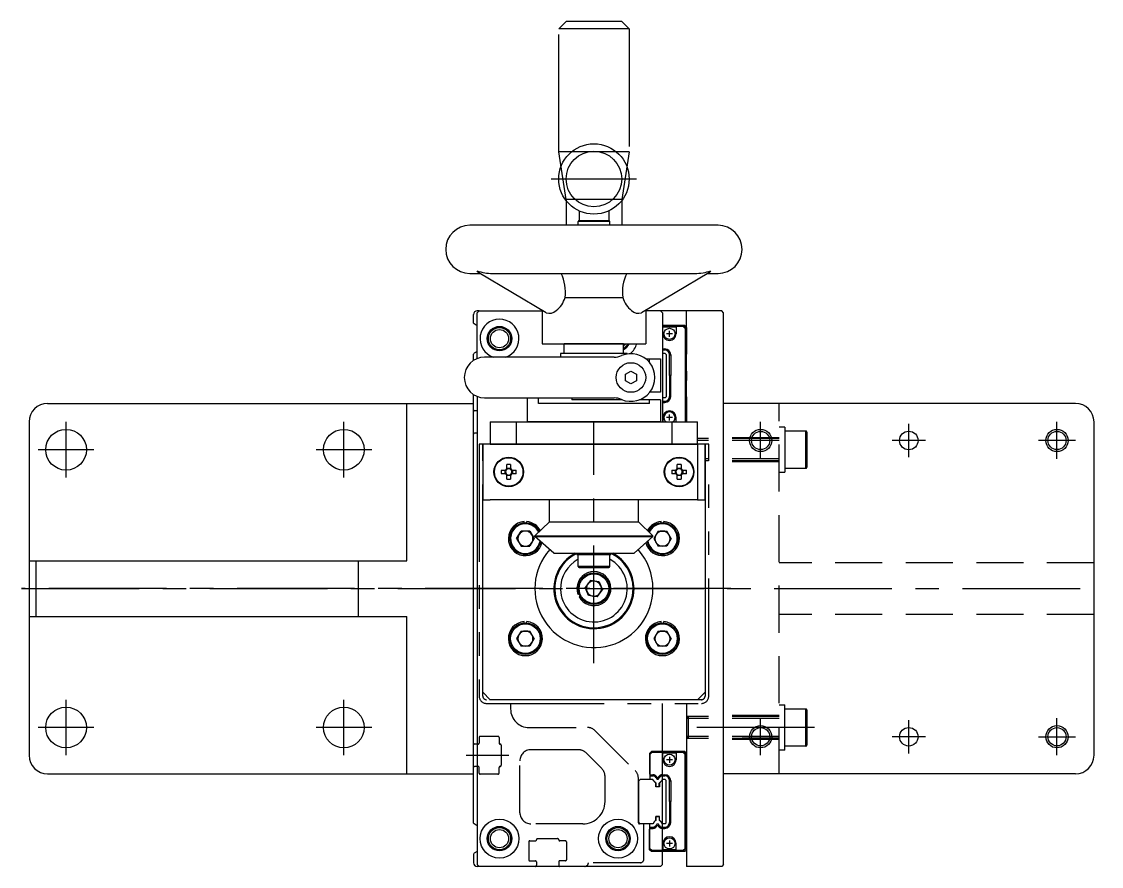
# Model space of a CAD drawing. Extents: x -60 to 572, y -16 to 599.
# Drawn here: x -2 to 289.5, y 370.5 to 598.6 of the extents above; entities that cross this region are included whole.
import ezdxf

# ---------------------------------------------------------------- set-up
doc = ezdxf.new("R2010")
doc.units = 0
for name, pattern in [('CENTER', [50.8, 31.75, -6.35, 6.35, -6.35]), ('DASHED', [19.05, 12.7, -6.35]), ('HIDDEN', [1.905, 1.27, -0.635]), ('PHANTOM', [63.5, 31.75, -6.35, 6.35, -6.35, 6.35, -6.35])]:
    doc.linetypes.add(name, pattern=pattern)
doc.layers.get('0').update_dxf_attribs({"linetype": 'CONTINUOUS'})
doc.layers.add('CENTER', color=1, linetype='CENTER')

msp = doc.modelspace()

# ---------------------------------------------------------------- linework, layer by layer
at = {"color": 3, "linetype": 'PHANTOM'}
for p, q in [((145.01, 598.6), (143.01, 596.6)), ((160.01, 598.6), (145.01, 598.6)), ((162.01, 596.6), (160.01, 598.6)), ((162.01, 596.6), (143.01, 596.6)), ((143.01, 563.39), (143.01, 596.6)), ((162.01, 596.6), (162.01, 563.39)), ((145.01, 550.6), (143.01, 563.39)), ((162.01, 563.39), (143.01, 563.39)), ((162.01, 563.39), (160.01, 550.6)), ((145.01, 550.6), (145.01, 543.6)), ((160.01, 550.6), (145.01, 550.6)), ((160.01, 550.6), (160.01, 543.6)), ((122.51, 484.5), (121.51, 484.5)), ((122.51, 484.5), (121.51, 484.5)), ((121.51, 484.5), (121.51, 416.5)), ((122.51, 416.5), (122.51, 484.5)), ((183.51, 484.5), (182.51, 484.5)), ((182.51, 484.5), (182.51, 416.5)), ((183.51, 416.5), (183.51, 484.5)), ((181.51, 415.5), (123.51, 415.5)), ((123.51, 414.5), (181.51, 414.5))]:
    msp.add_line(p, q, dxfattribs=at)
at = {"color": 7, "linetype": 'CONTINUOUS'}
for p, q in [((148.51, 547.48), (148.51, 544.9)), ((156.51, 547.48), (156.51, 544.9)), ((186.01, 543.6), (119.01, 543.6)), ((160.01, 543.6), (145.01, 543.6)), ((148.26, 543.6), (148.26, 544.65)), ((156.76, 544.65), (148.26, 544.65)), ((148.51, 544.9), (156.51, 544.9)), ((156.76, 543.6), (156.76, 544.65)), ((119.01, 530.6), (121.73, 530.6)), ((139.64, 519.99), (121.44, 530.77)), ((125.16, 530.6), (179.76, 530.6)), ((183.57, 530.78), (165.37, 519.99)), ((183.27, 530.6), (186.01, 530.6)), ((144.71, 524.1), (160.3, 524.1)), ((120.01, 517.21), (120.01, 519.5)), ((121.51, 520.5), (121.01, 520.5)), ((121.01, 520), (121.51, 520.5)), ((121.01, 507.63), (121.01, 520)), ((121.51, 520.5), (138.51, 520.5)), ((138.51, 520.66), (138.51, 511.6)), ((166.51, 520.66), (166.51, 511.6)), ((177.51, 520.5), (166.51, 520.5)), ((170.51, 520.5), (171.01, 520)), ((187.01, 520.5), (177.51, 520.5)), ((177.51, 490.5), (177.51, 520.5)), ((187.01, 520.5), (185.51, 520.5)), ((187.51, 520), (187.01, 520.5)), ((187.51, 520), (187.01, 520.5)), ((187.51, 371), (187.51, 520)), ((121.01, 516.46), (120.16, 516.95)), ((177.01, 516.5), (171.01, 516.5)), ((176.71, 516.3), (171.01, 516.3)), ((171.11, 516.25), (171.01, 516.25)), ((171.11, 514.3), (171.11, 516.25)), ((174.71, 516.05), (171.11, 516.05)), ((174.71, 516.25), (174.71, 514.3)), ((176.61, 516.25), (174.71, 516.25)), ((177.11, 515.75), (176.61, 516.25)), ((177.21, 515.8), (176.71, 516.3)), ((177.51, 516), (177.01, 516.5)), ((177.51, 516), (177.51, 508.8)), ((173.71, 514.3), (172.11, 514.3)), ((172.91, 513.5), (172.91, 515.1)), ((177.11, 515.75), (177.11, 490.5)), ((177.21, 515.8), (177.21, 490.5)), ((138.51, 511.6), (166.51, 511.6)), ((160.51, 511.6), (144.51, 511.6)), ((144.51, 511.6), (160.51, 511.6)), ((144.51, 509), (144.51, 511.6)), ((160.51, 509), (160.51, 511.6)), ((171.01, 510.23), (171.64, 510.23)), ((171.64, 509.93), (171.64, 510.23)), ((120.01, 507.11), (120.01, 508.78)), ((121.01, 509.53), (120.16, 509.04)), ((157.97, 508), (123.01, 508)), ((161.51, 509), (143.51, 509)), ((143.51, 509), (143.51, 508)), ((161.51, 509), (161.51, 508.86)), ((161.51, 509), (161.51, 508.86)), ((166.57, 507.5), (170.51, 507.5)), ((167.47, 506.6), (167.47, 507.5)), ((170.51, 507.5), (170.51, 498.5)), ((171.01, 509.93), (171.64, 509.93)), ((171.71, 509), (171.01, 509)), ((172.01, 508.7), (171.71, 509)), ((172.01, 508.7), (172.01, 497.3)), ((172.94, 503), (172.94, 508.63)), ((172.94, 508.63), (173.24, 508.63)), ((173.24, 508.63), (173.24, 503)), ((177.26, 508.4), (177.51, 508.8)), ((177.26, 508.4), (177.26, 497.6)), ((177.51, 504.2), (177.26, 504.6)), ((161.01, 503.36), (162.51, 504.23)), ((161.01, 501.63), (161.01, 503.36)), ((162.51, 500.77), (161.01, 501.63)), ((162.51, 504.23), (164.01, 503.36)), ((164.01, 501.63), (162.51, 500.77)), ((164.01, 503.36), (164.01, 501.63)), ((172.94, 503), (172.94, 497.37)), ((173.24, 503), (172.94, 503)), ((173.24, 497.37), (173.24, 503)), ((177.51, 501.8), (177.26, 501.4)), ((177.51, 504.2), (177.51, 501.8)), ((170.51, 498.5), (167.56, 498.5)), ((120.01, 493.8), (120.01, 497.88)), ((120.01, 382.21), (120.01, 497.88)), ((121.01, 497.37), (121.01, 371)), ((123.01, 496.99), (157.97, 496.99)), ((134.51, 496.99), (134.51, 490.5)), ((137.54, 495.5), (137.54, 496.99)), ((146.51, 496.99), (146.51, 496.5)), ((160.16, 496.5), (146.51, 496.5)), ((170.51, 496.5), (164.85, 496.5)), ((167.47, 495.5), (167.47, 496.5)), ((167.47, 495.5), (167.47, 496.5)), ((170.51, 496.5), (170.51, 490.5)), ((170.51, 496.5), (170.51, 490.5)), ((171.71, 497), (171.01, 497)), ((171.01, 496.07), (171.64, 496.07)), ((171.01, 495.77), (171.64, 495.77)), ((171.64, 496.07), (171.64, 495.77)), ((172.01, 497.3), (171.71, 497)), ((172.94, 497.37), (173.24, 497.37)), ((177.26, 497.6), (177.51, 497.2)), ((177.51, 497.2), (177.51, 490.5)), ((5.01, 495.5), (120.01, 495.5)), ((102.01, 453), (102.01, 495.5)), ((121.01, 493.5), (120.31, 493.5)), ((121.01, 493.5), (120.31, 493.5)), ((167.47, 495.5), (137.54, 495.5)), ((282.51, 495.5), (187.51, 495.5)), ((0.01, 490.5), (0.01, 453)), ((124.51, 490.5), (131.49, 490.5)), ((131.49, 490.5), (173.52, 490.5)), ((131.49, 490.5), (131.49, 484.5)), ((170.51, 490.5), (134.51, 490.5)), ((171.11, 491.7), (171.11, 490.5)), ((173.71, 491.7), (172.11, 491.7)), ((172.91, 490.9), (172.91, 492.5)), ((173.52, 490.5), (180.51, 490.5)), ((173.52, 490.5), (173.52, 484.5)), ((174.71, 490.5), (174.71, 491.7)), ((287.51, 400.5), (287.51, 490.5)), ((121.01, 487.5), (120.31, 487.5)), ((121.01, 487.5), (120.31, 487.5)), ((124.51, 484.5), (122.51, 484.5)), ((124.51, 484.5), (122.51, 484.5)), ((122.51, 484.5), (122.51, 469.5)), ((180.51, 484.5), (124.51, 484.5)), ((124.51, 484.5), (180.51, 484.5)), ((180.51, 484.5), (124.51, 484.5)), ((182.51, 484.5), (180.51, 484.5)), ((182.51, 484.5), (180.51, 484.5)), ((180.51, 484.5), (180.51, 469.5)), ((182.51, 469.5), (182.51, 484.5)), ((128.99, 477.87), (128.99, 478.98)), ((130.02, 478.98), (130.02, 477.87)), ((174.99, 477.87), (174.99, 478.98)), ((176.02, 478.98), (176.02, 477.87)), ((127.52, 477.51), (128.64, 477.51)), ((128.64, 476.48), (127.52, 476.48)), ((128.52, 476.48), (128.52, 477.51)), ((128.99, 477.98), (130.02, 477.98)), ((128.99, 475.01), (128.99, 476.13)), ((130.02, 476.02), (128.99, 476.02)), ((130.02, 476.13), (130.02, 475.01)), ((130.37, 477.51), (131.49, 477.51)), ((131.49, 476.48), (130.37, 476.48)), ((130.49, 477.51), (130.49, 476.48)), ((173.52, 477.51), (174.64, 477.51)), ((174.64, 476.48), (173.52, 476.48)), ((174.52, 476.48), (174.52, 477.51)), ((174.99, 477.98), (176.02, 477.98)), ((174.99, 475.01), (174.99, 476.13)), ((176.02, 476.02), (174.99, 476.02)), ((176.02, 476.13), (176.02, 475.01)), ((176.37, 477.51), (177.49, 477.51)), ((177.49, 476.48), (176.37, 476.48)), ((176.49, 477.51), (176.49, 476.48)), ((122.51, 469.5), (124.51, 469.5)), ((122.51, 417.5), (122.51, 469.5)), ((180.51, 469.5), (124.51, 469.5)), ((140.51, 463.5), (140.51, 469.5)), ((164.51, 463.5), (164.51, 469.5)), ((180.51, 469.5), (182.51, 469.5)), ((182.51, 469.5), (182.51, 417.5)), ((133.67, 463.24), (133.64, 463.58)), ((134.34, 463.24), (134.37, 463.58)), ((136.58, 459.71), (140.51, 463.5)), ((140.51, 463.5), (164.51, 463.5)), ((168.43, 459.71), (164.51, 463.5)), ((170.67, 463.24), (170.64, 463.58)), ((171.34, 463.24), (171.37, 463.58)), ((131.65, 459), (132.83, 461.04)), ((135.18, 461.04), (132.83, 461.04)), ((135.18, 461.04), (136.36, 459)), ((169.83, 461.04), (168.65, 459)), ((169.83, 461.04), (172.18, 461.04)), ((173.36, 459), (172.18, 461.04)), ((131.65, 459), (132.83, 456.96)), ((136.36, 459), (135.18, 456.96)), ((136.58, 459.57), (136.58, 459.71)), ((136.58, 459.71), (168.43, 459.71)), ((141.68, 455.06), (136.58, 459.57)), ((136.58, 459.57), (168.43, 459.57)), ((163.33, 455.06), (168.43, 459.57)), ((168.43, 459.57), (168.43, 459.71)), ((168.65, 459), (169.83, 456.96)), ((173.36, 459), (172.18, 456.96)), ((132.83, 456.96), (135.18, 456.96)), ((141.68, 455.06), (163.33, 455.06)), ((147.91, 454.71), (147.91, 455.05)), ((157.11, 454.7), (157.11, 455.06)), ((172.18, 456.96), (169.83, 456.96)), ((0.01, 453), (1.84, 453)), ((0.01, 453), (0.01, 438)), ((1.84, 453), (1.84, 438)), ((1.84, 453), (88.99, 453)), ((88.99, 438), (88.99, 453)), ((88.99, 453), (102.01, 453)), ((147.91, 454.7), (157.11, 454.7)), ((148.26, 451.45), (148.26, 454.7)), ((156.76, 451.45), (156.76, 454.7)), ((156.76, 451.45), (148.26, 451.45)), ((148.51, 451.2), (156.51, 451.2)), ((151.62, 447.69), (150.17, 445.83)), ((153.96, 447.36), (151.62, 447.69)), ((153.96, 447.36), (154.84, 445.17)), ((148.51, 444.06), (148.18, 443.94)), ((148.78, 443.45), (148.48, 443.28)), ((151.05, 443.64), (150.17, 445.83)), ((153.39, 443.31), (151.05, 443.64)), ((153.39, 443.31), (154.84, 445.17)), ((0.01, 438), (1.84, 438)), ((0.01, 438), (0.01, 400.5)), ((1.84, 438), (88.99, 438)), ((88.99, 438), (102.01, 438)), ((102.01, 395.5), (102.01, 438)), ((133.67, 436.24), (133.64, 436.58)), ((134.34, 436.24), (134.37, 436.58)), ((170.67, 436.24), (170.64, 436.58)), ((171.34, 436.24), (171.37, 436.58)), ((132.83, 434.04), (131.65, 432)), ((131.65, 432), (132.83, 429.96)), ((132.83, 434.04), (135.18, 434.04)), ((136.36, 432), (135.18, 434.04)), ((136.36, 432), (135.18, 429.96)), ((169.83, 434.04), (168.65, 432)), ((168.65, 432), (169.83, 429.96)), ((169.83, 434.04), (172.18, 434.04)), ((173.36, 432), (172.18, 434.04)), ((173.36, 432), (172.18, 429.96)), ((135.18, 429.96), (132.83, 429.96)), ((172.18, 429.96), (169.83, 429.96)), ((124.51, 415.5), (122.51, 417.5)), ((182.51, 417.5), (180.51, 415.5)), ((180.51, 415.5), (124.51, 415.5)), ((171.01, 371), (171.01, 414.5)), ((177.51, 414.5), (177.51, 370.5)), ((121.01, 403.5), (120.31, 403.5)), ((177.01, 401.5), (171.01, 401.5)), ((176.71, 401.3), (171.01, 401.3)), ((171.11, 401.25), (171.01, 401.25)), ((171.11, 399.3), (171.11, 401.25)), ((174.71, 401.05), (171.11, 401.05)), ((172.91, 400.1), (172.91, 398.5)), ((174.71, 401.25), (174.71, 399.3)), ((176.61, 401.25), (174.71, 401.25)), ((177.11, 400.75), (176.61, 401.25)), ((177.21, 400.8), (176.71, 401.3)), ((177.51, 401), (177.01, 401.5)), ((177.11, 375.25), (177.11, 400.75)), ((177.21, 375.2), (177.21, 400.8)), ((177.51, 393.8), (177.51, 401)), ((121.01, 397.5), (120.31, 397.5)), ((173.71, 399.3), (172.11, 399.3)), ((5.01, 395.5), (120.01, 395.5)), ((171.01, 395.23), (171.01, 394.93)), ((171.01, 395.23), (171.64, 395.23)), ((171.01, 394.93), (171.64, 394.93)), ((171.71, 394), (171.01, 394)), ((171.64, 394.93), (171.64, 395.23)), ((172.01, 393.7), (171.71, 394)), ((172.01, 382.3), (172.01, 393.7)), ((172.94, 393.63), (173.24, 393.63)), ((172.94, 388), (172.94, 393.63)), ((173.24, 393.63), (173.24, 388)), ((177.26, 393.4), (177.51, 393.8)), ((282.51, 395.5), (187.51, 395.5)), ((177.26, 382.6), (177.26, 393.4)), ((173.24, 388), (172.94, 388)), ((172.94, 388), (172.94, 382.37)), ((173.24, 382.37), (173.24, 388)), ((177.51, 389.2), (177.26, 389.6)), ((177.51, 386.8), (177.51, 389.2)), ((177.51, 386.8), (177.26, 386.4)), ((121.01, 381.46), (120.16, 381.95)), ((171.71, 382), (171.01, 382)), ((172.01, 382.3), (171.71, 382)), ((172.94, 382.37), (173.24, 382.37)), ((177.26, 382.6), (177.51, 382.2)), ((177.51, 375), (177.51, 382.2)), ((171.01, 380.77), (171.01, 381.07)), ((171.01, 381.07), (171.64, 381.07)), ((171.01, 380.77), (171.64, 380.77)), ((171.64, 381.07), (171.64, 380.77)), ((171.11, 376.7), (171.11, 374.75)), ((173.71, 376.7), (172.11, 376.7)), ((172.91, 377.5), (172.91, 375.9)), ((174.71, 374.75), (174.71, 376.7)), ((120.01, 373.78), (120.01, 371.5)), ((121.01, 374.53), (120.16, 374.04)), ((171.11, 374.75), (171.01, 374.75)), ((176.71, 374.7), (171.01, 374.7)), ((177.01, 374.5), (171.01, 374.5)), ((174.71, 374.95), (171.11, 374.95)), ((176.61, 374.75), (174.71, 374.75)), ((177.11, 375.25), (176.61, 374.75)), ((177.21, 375.2), (176.71, 374.7)), ((177.51, 375), (177.01, 374.5)), ((121.01, 371), (121.51, 370.5)), ((121.51, 370.5), (121.01, 370.5)), ((170.51, 370.5), (121.51, 370.5)), ((170.51, 370.5), (171.01, 371)), ((171.01, 371), (170.51, 370.5)), ((187.01, 370.5), (177.51, 370.5)), ((185.51, 370.5), (177.51, 370.5)), ((187.01, 370.5), (185.51, 370.5)), ((187.51, 371), (187.01, 370.5)), ((187.51, 371), (187.01, 370.5))]:
    msp.add_line(p, q, dxfattribs=at)
for p, q in [((171.01, 520), (171.01, 490.5)), ((185.51, 520.5), (177.51, 520.5))]:
    msp.add_line(p, q)
at = {"color": 3, "linetype": 'DASHED'}
for p, q in [((202.51, 395.5), (202.51, 495.5)), ((204.01, 489.11), (202.51, 489.11)), ((204.01, 489.11), (204.01, 476.91)), ((209.71, 488.01), (204.01, 488.01)), ((209.71, 483.46), (209.71, 488.01)), ((210.01, 487.71), (210.01, 483.44)), ((122.51, 484.5), (121.51, 484.5)), ((122.51, 484.5), (121.51, 484.5)), ((202.51, 486), (180.51, 486)), ((202.51, 485.46), (180.51, 485.46)), ((183.51, 484.5), (182.51, 484.5)), ((202.51, 486.25), (187.51, 486.25)), ((209.71, 478.01), (209.71, 483.46)), ((210.01, 483.44), (210.01, 478.31)), ((202.51, 480.54), (182.51, 480.54)), ((202.51, 480), (182.51, 480)), ((202.51, 479.75), (187.51, 479.75)), ((202.51, 476.91), (204.01, 476.91)), ((204.01, 478.01), (209.71, 478.01)), ((287.51, 452.5), (202.51, 452.5)), ((287.51, 438.5), (202.51, 438.5)), ((130.01, 414.5), (130.01, 413)), ((202.51, 414.1), (204.01, 414.1)), ((204.01, 401.9), (204.01, 414.1)), ((202.51, 411.25), (187.51, 411.25)), ((204.01, 413), (209.71, 413)), ((209.71, 403), (209.71, 413)), ((210.01, 412.7), (210.01, 403.3)), ((178.05, 411), (177.51, 410.46)), ((202.51, 411), (177.51, 411)), ((202.51, 410.46), (177.51, 410.46)), ((178.05, 405), (178.05, 411)), ((121.51, 405.3), (121.51, 403.8)), ((126.61, 405.6), (121.81, 405.6)), ((126.91, 405.3), (126.91, 403.8)), ((135.01, 408), (150.76, 408)), ((152.88, 407.12), (163.63, 396.38)), ((177.51, 405.54), (178.05, 405)), ((202.51, 405.54), (177.51, 405.54)), ((121.21, 403.5), (121.01, 403.5)), ((127.51, 403.2), (127.51, 397.8)), ((202.51, 405), (177.51, 405)), ((202.51, 404.75), (187.51, 404.75)), ((209.71, 403), (204.01, 403)), ((148.28, 402), (135.51, 402)), ((154.63, 396.89), (150.4, 401.12)), ((168.01, 401.5), (167.51, 401)), ((167.51, 401), (167.51, 395.5)), ((168.11, 401.3), (167.61, 400.8)), ((168.11, 401.25), (167.61, 400.75)), ((167.61, 400.8), (167.61, 400.75)), ((167.61, 400.75), (167.61, 395.23)), ((171.01, 401.5), (168.01, 401.5)), ((169.31, 401.3), (168.11, 401.3)), ((171.01, 401.25), (168.11, 401.25)), ((169.31, 401.3), (169.31, 401.25)), ((169.31, 401.3), (170.11, 401.3)), ((171.01, 401.3), (170.11, 401.3)), ((170.11, 401.3), (170.11, 401.25)), ((204.01, 401.9), (202.51, 401.9)), ((121.21, 397.5), (121.01, 397.5)), ((121.51, 395.7), (121.51, 397.2)), ((126.91, 395.7), (126.91, 397.2)), ((132.51, 385), (132.51, 399)), ((126.61, 395.4), (121.81, 395.4)), ((155.51, 388), (155.51, 394.77)), ((164.51, 382.3), (164.51, 394.26)), ((165.01, 394), (164.51, 393.5)), ((168.44, 394), (165.01, 394)), ((167.51, 395.5), (167.61, 395.28)), ((167.61, 395.23), (167.61, 394.93)), ((167.61, 395.23), (168.4, 395.23)), ((167.61, 394.93), (167.61, 394)), ((167.61, 394.93), (168.4, 394.93)), ((168.4, 395.23), (168.4, 394.93)), ((168.65, 393.63), (168.44, 394)), ((169.53, 394.58), (169.27, 394.43)), ((169.27, 394.43), (169.36, 394.27)), ((169.62, 394.42), (169.36, 394.27)), ((169.53, 394.58), (169.62, 394.42)), ((169.62, 394.42), (169.62, 394.41)), ((169.62, 394.42), (169.62, 394.42)), ((169.62, 394.41), (169.62, 394.42)), ((169.88, 394.58), (169.79, 394.42)), ((169.79, 394.42), (170.05, 394.27)), ((169.79, 394.42), (169.79, 394.42)), ((169.88, 394.58), (170.14, 394.43)), ((170.05, 394.27), (170.14, 394.43)), ((170.97, 394), (170.76, 393.63)), ((171.01, 394), (170.97, 394)), ((164.51, 393.5), (164.51, 382.5)), ((169.21, 392), (169.21, 393.11)), ((169.21, 393.03), (169.26, 393.01)), ((170.21, 392), (169.21, 392)), ((169.26, 393.01), (169.26, 392.05)), ((169.26, 392.05), (170.16, 392.05)), ((170.21, 393.03), (170.16, 393.01)), ((170.16, 392.05), (170.16, 393.01)), ((170.21, 393.11), (170.21, 392)), ((149.51, 382), (135.51, 382)), ((165.01, 382), (164.51, 382.5)), ((166.01, 382), (164.81, 382)), ((168.44, 382), (165.01, 382)), ((166.01, 372.5), (166.01, 382)), ((166.01, 372.5), (166.01, 382)), ((167.61, 381.07), (167.61, 382)), ((168.65, 382.37), (168.44, 382)), ((170.21, 384), (169.21, 384)), ((169.21, 384), (169.21, 382.89)), ((169.21, 382.97), (169.26, 382.99)), ((169.26, 383.95), (170.16, 383.95)), ((169.26, 382.99), (169.26, 383.95)), ((170.16, 383.95), (170.16, 382.99)), ((170.21, 382.97), (170.16, 382.99)), ((170.21, 382.89), (170.21, 384)), ((170.97, 382), (170.76, 382.37)), ((171.01, 382), (170.97, 382)), ((167.51, 380.5), (167.61, 380.72)), ((167.51, 375), (167.51, 380.5)), ((167.61, 380.77), (167.61, 381.07)), ((167.61, 381.07), (168.4, 381.07)), ((167.61, 375.25), (167.61, 380.77)), ((167.61, 380.77), (168.4, 380.77)), ((168.4, 380.77), (168.4, 381.07)), ((169.27, 381.57), (169.36, 381.73)), ((169.53, 381.42), (169.27, 381.57)), ((169.62, 381.58), (169.36, 381.73)), ((169.53, 381.42), (169.62, 381.57)), ((169.62, 381.57), (169.62, 381.59)), ((169.62, 381.59), (169.62, 381.58)), ((169.62, 381.58), (169.62, 381.57)), ((169.79, 381.58), (170.05, 381.73)), ((169.88, 381.42), (169.79, 381.58)), ((169.79, 381.58), (169.79, 381.58)), ((169.88, 381.42), (170.14, 381.57)), ((170.05, 381.73), (170.14, 381.57)), ((134.91, 377.1), (134.91, 372.3)), ((135.21, 377.4), (136.71, 377.4)), ((137.31, 378), (142.71, 378)), ((144.81, 377.4), (143.31, 377.4)), ((145.11, 377.1), (145.11, 372.3)), ((168.01, 374.5), (167.51, 375)), ((167.61, 375.2), (167.61, 375.25)), ((168.11, 374.75), (167.61, 375.25)), ((168.11, 374.7), (167.61, 375.2)), ((171.01, 374.5), (168.01, 374.5)), ((171.01, 374.75), (168.11, 374.75)), ((169.31, 374.7), (168.11, 374.7)), ((169.31, 374.7), (169.31, 374.75)), ((169.31, 374.7), (170.11, 374.7)), ((170.11, 374.7), (170.11, 374.75)), ((171.01, 374.7), (170.11, 374.7)), ((136.71, 370.5), (121.51, 370.5)), ((135.21, 372), (136.71, 372)), ((137.01, 371.7), (137.01, 370.8)), ((143.01, 371.7), (143.01, 370.8)), ((144.81, 372), (143.31, 372)), ((150.01, 370.5), (143.31, 370.5)), ((165.01, 371.5), (151.01, 371.5))]:
    msp.add_line(p, q, dxfattribs=at)
at = {"color": 7, "linetype": 'HIDDEN'}
for p, q in [((182.51, 484.5), (122.51, 484.5)), ((131.26, 484.5), (136.71, 484.5)), ((136.76, 484.5), (131.3, 484.5)), ((136.11, 484.5), (131.91, 484.5)), ((136.11, 484.5), (131.91, 484.5)), ((131.91, 484.5), (136.11, 484.5)), ((131.91, 484.5), (136.11, 484.5)), ((168.26, 484.5), (173.71, 484.5)), ((173.76, 484.5), (168.3, 484.5)), ((173.11, 484.5), (168.91, 484.5)), ((173.11, 484.5), (168.91, 484.5)), ((168.91, 484.5), (173.11, 484.5)), ((168.91, 484.5), (173.11, 484.5))]:
    msp.add_line(p, q, dxfattribs=at)
at = {"color": 3, "linetype": 'DASHED', "flags": 128}
for points in [[(122.51, 484.5), (122.51, 484.5)], [(182.51, 484.5), (182.51, 484.5)]]:
    msp.add_lwpolyline(points, dxfattribs=at)
at = {"color": 7}
for points in [[(124.51, 490.5, 0), (124.51, 490.4, 0), (124.51, 490.31, 0), (124.51, 490.21, 0), (124.51, 490.12, 0), (124.51, 490.02, 0), (124.51, 489.93, 0), (124.51, 489.83, 0), (124.51, 489.74, 0), (124.51, 489.64, 0), (124.51, 489.55, 0), (124.51, 489.45, 0), (124.51, 489.36, 0), (124.51, 489.26, 0), (124.51, 489.17, 0), (124.51, 489.07, 0), (124.51, 488.97, 0), (124.51, 488.88, 0), (124.51, 488.78, 0), (124.51, 488.69, 0), (124.51, 488.59, 0), (124.51, 488.5, 0), (124.51, 488.4, 0), (124.51, 488.31, 0), (124.51, 488.21, 0), (124.51, 488.12, 0), (124.51, 488.02, 0), (124.51, 487.93, 0), (124.51, 487.83, 0), (124.51, 487.74, 0), (124.51, 487.64, 0), (124.51, 487.55, 0), (124.51, 487.45, 0), (124.51, 487.36, 0), (124.51, 487.26, 0), (124.51, 487.17, 0), (124.51, 487.07, 0), (124.51, 486.97, 0), (124.51, 486.88, 0), (124.51, 486.78, 0), (124.51, 486.69, 0), (124.51, 486.59, 0), (124.51, 486.5, 0), (124.51, 486.4, 0), (124.51, 486.31, 0), (124.51, 486.21, 0), (124.51, 486.12, 0), (124.51, 486.02, 0), (124.51, 485.93, 0), (124.51, 485.83, 0), (124.51, 485.74, 0), (124.51, 485.64, 0), (124.51, 485.55, 0), (124.51, 485.45, 0), (124.51, 485.36, 0), (124.51, 485.26, 0), (124.51, 485.17, 0), (124.51, 485.07, 0), (124.51, 484.97, 0), (124.51, 484.88, 0), (124.51, 484.78, 0), (124.51, 484.69, 0), (124.51, 484.59, 0), (124.51, 484.5, 0)], [(180.51, 484.5, 0), (180.51, 484.59, 0), (180.51, 484.69, 0), (180.51, 484.78, 0), (180.51, 484.88, 0), (180.51, 484.97, 0), (180.51, 485.07, 0), (180.51, 485.17, 0), (180.51, 485.26, 0), (180.51, 485.36, 0), (180.51, 485.45, 0), (180.51, 485.55, 0), (180.51, 485.64, 0), (180.51, 485.74, 0), (180.51, 485.83, 0), (180.51, 485.93, 0), (180.51, 486.02, 0), (180.51, 486.12, 0), (180.51, 486.21, 0), (180.51, 486.31, 0), (180.51, 486.4, 0), (180.51, 486.5, 0), (180.51, 486.59, 0), (180.51, 486.69, 0), (180.51, 486.78, 0), (180.51, 486.88, 0), (180.51, 486.97, 0), (180.51, 487.07, 0), (180.51, 487.17, 0), (180.51, 487.26, 0), (180.51, 487.36, 0), (180.51, 487.45, 0), (180.51, 487.55, 0), (180.51, 487.64, 0), (180.51, 487.74, 0), (180.51, 487.83, 0), (180.51, 487.93, 0), (180.51, 488.02, 0), (180.51, 488.12, 0), (180.51, 488.21, 0), (180.51, 488.31, 0), (180.51, 488.4, 0), (180.51, 488.5, 0), (180.51, 488.59, 0), (180.51, 488.69, 0), (180.51, 488.78, 0), (180.51, 488.88, 0), (180.51, 488.97, 0), (180.51, 489.07, 0), (180.51, 489.17, 0), (180.51, 489.26, 0), (180.51, 489.36, 0), (180.51, 489.45, 0), (180.51, 489.55, 0), (180.51, 489.64, 0), (180.51, 489.74, 0), (180.51, 489.83, 0), (180.51, 489.93, 0), (180.51, 490.02, 0), (180.51, 490.12, 0), (180.51, 490.21, 0), (180.51, 490.31, 0), (180.51, 490.4, 0), (180.51, 490.5, 0)]]:
    msp.add_polyline3d(points, dxfattribs=at)
at = {"color": 7, "linetype": 'CONTINUOUS'}
for centre, radius in [((152.51, 556.1), 9.5), ((152.51, 556.1), 7.5), ((127.01, 513), 3.3), ((127.01, 513), 2.46), ((172.91, 514.3), 1.5), ((162.51, 502.5), 4), ((10.01, 483), 5.5), ((85.01, 483), 5.5), ((197.51, 485.5), 2.46), ((237.51, 485.5), 2.5), ((277.51, 485.5), 2.46), ((129.51, 477), 4), ((175.51, 477), 4), ((129.51, 477), 3.85), ((175.51, 477), 3.85), ((152.51, 445.5), 4.25), ((152.51, 445.5), 4), ((134.01, 432), 4.25), ((134.01, 432), 4), ((171.01, 432), 4.25), ((171.01, 432), 4), ((10.01, 408), 5.5), ((85.01, 408), 5.5), ((197.51, 405.5), 2.46), ((237.51, 405.5), 2.5), ((277.51, 405.5), 2.46), ((172.91, 399.3), 1.5), ((127.01, 378), 5.25), ((159.01, 378), 5.25), ((127.01, 378), 3.3), ((127.01, 378), 2.46), ((159.01, 378), 3.3), ((159.01, 378), 2.46), ((172.91, 376.7), 1.5)]:
    msp.add_circle(centre, radius, dxfattribs=at)
at = {"color": 3, "linetype": 'CONTINUOUS'}
for centre in [(127.01, 513), (197.51, 485.5), (277.51, 485.5), (197.51, 405.5), (277.51, 405.5), (127.01, 378), (159.01, 378)]:
    msp.add_circle(centre, 3, dxfattribs=at)
at = {"color": 7, "linetype": 'CONTINUOUS'}
for centre, radius, start, end in [((119.01, 537.1), 6.5, 90, 270), ((148.51, 544.65), 0.25, 90, 180), ((156.51, 544.65), 0.251, 0.1566, 89.9351), ((186.01, 537.1), 6.5, 270, 90), ((122.03, 531.84), 1.22, 205.4714, 240.9317), ((125.15, 543.41), 12.81, 250.7625, 270.0728), ((133.98, 525.64), 10.85, 351.7701, 27.1803), ((171.03, 525.64), 10.85, 152.8197, 188.2299), ((179.86, 543.42), 12.82, 269.5719, 289.2328), ((182.98, 531.84), 1.22, 299.0683, 334.5286), ((138.21, 525.94), 6.76, 307.4362, 344.2304), ((166.8, 525.94), 6.76, 195.7696, 232.5638), ((121.01, 519.5), 1, 90, 180), ((140.5, 522.49), 2.64, 250.9136, 313.3964), ((164.51, 522.49), 2.64, 226.6036, 289.0864), ((120.31, 517.21), 0.3, 180, 240), ((127.01, 513), 5.25, 287.9258, 252.0742), ((172.91, 514.3), 1.8, 180, 0), ((159.01, 513), 2.46, 307.5988, 325.2855), ((159.01, 513), 3.3, 297.0357, 334.8956), ((159.01, 513), 5.25, 309.3642, 344.533), ((171.64, 508.63), 1.6, 0.0008, 89.9992), ((123.01, 502.5), 5.5, 90, 270), ((120.31, 508.78), 0.3, 120, 180), ((157.97, 513), 5, 270, 293.3659), ((162.51, 502.5), 6.44, 246.6341, 113.3659), ((171.64, 508.63), 1.3, 0, 90), ((157.97, 491.99), 5, 66.6341, 90), ((171.64, 497.37), 1.3, 270, 0), ((171.64, 497.37), 1.6, 270.0008, 359.9992), ((5.01, 490.5), 5, 90, 180), ((120.31, 493.8), 0.3, 180, 270), ((120.31, 493.8), 0.3, 180, 270), ((172.91, 491.7), 1.8, 0, 180), ((172.91, 491.7), 1.5, 306.8699, 233.1301), ((282.51, 490.5), 5, 0, 90), ((120.31, 487.2), 0.3, 90, 180), ((120.31, 487.2), 0.3, 90, 180), ((129.51, 464.61), 14.38, 87.9477, 92.0523), ((175.51, 464.61), 14.38, 87.9477, 92.0523), ((141.89, 477), 14.38, 177.9477, 182.0523), ((129.51, 477), 1.01, 120.6869, 149.3131), ((129.51, 477), 1.01, 210.6869, 239.3131), ((129.51, 477), 0.851, 142.7589, 217.2411), ((129.51, 477), 0.851, 127.2411, 142.7589), ((129.51, 477), 0.851, 217.2411, 232.7589), ((129.51, 477), 0.851, 52.7589, 127.2411), ((129.51, 477), 0.851, 232.7589, 307.2411), ((129.51, 477), 1.01, 30.6869, 59.3131), ((129.51, 477), 0.851, 37.2411, 52.7589), ((129.51, 477), 0.851, 307.2411, 322.7589), ((129.51, 477), 1.01, 300.6869, 329.3131), ((129.51, 477), 0.851, 322.7589, 37.2411), ((117.12, 477), 14.38, 357.9477, 2.0523), ((187.89, 477), 14.38, 177.9477, 182.0523), ((175.51, 477), 1.01, 120.6869, 149.3131), ((175.51, 477), 1.01, 210.6869, 239.3131), ((175.51, 477), 0.851, 142.7589, 217.2411), ((175.51, 477), 0.851, 127.2411, 142.7589), ((175.51, 477), 0.851, 217.2411, 232.7589), ((175.51, 477), 0.851, 52.7589, 127.2411), ((175.51, 477), 0.851, 232.7589, 307.2411), ((175.51, 477), 1.01, 30.6869, 59.3131), ((175.51, 477), 0.851, 37.2411, 52.7589), ((175.51, 477), 0.851, 307.2411, 322.7589), ((175.51, 477), 1.01, 300.6869, 329.3131), ((175.51, 477), 0.851, 322.7589, 37.2411), ((163.12, 477), 14.38, 357.9477, 2.0523), ((129.51, 489.39), 14.38, 267.9477, 272.0523), ((175.51, 489.39), 14.38, 267.9477, 272.0523), ((134.01, 459), 4.6, 94.5, 346.1551), ((134.01, 459), 4.6, 27.8663, 85.5), ((171.01, 459), 4.6, 193.8449, 85.5), ((171.01, 459), 4.6, 94.5, 152.1337), ((134.01, 459), 4.25, 90, 348.6473), ((134.01, 459), 4, 90, 350.7477), ((134.01, 459), 2.04, 90, 150), ((134.01, 459), 4.25, 26.4965, 90), ((134.01, 459), 4, 25.3635, 90), ((134.01, 459), 2.04, 30, 90), ((171.01, 459), 4.25, 191.3527, 90), ((171.01, 459), 4, 189.2523, 90), ((171.01, 459), 4.25, 90, 153.5035), ((171.01, 459), 4, 90, 154.6365), ((171.01, 459), 2.04, 90, 150), ((171.01, 459), 2.04, 30, 90), ((134.01, 459), 2.04, 150, 210), ((134.01, 459), 2.04, 210, 270), ((134.01, 459), 2.04, 270, 330), ((134.01, 459), 2.04, 330, 30), ((171.01, 459), 2.04, 150, 210), ((171.01, 459), 2.04, 210, 270), ((171.01, 459), 2.04, 270, 330), ((171.01, 459), 2.04, 330, 30), ((152.51, 445.5), 15.93, 138.5389, 0), ((152.51, 445.5), 10.82, 117.9305, 0), ((152.51, 445.5), 10.57, 115.7937, 0), ((152.51, 445.5), 10.57, 0, 64.2063), ((152.51, 445.5), 10.82, 0, 62.0695), ((152.51, 445.5), 15.93, 0, 41.4611), ((152.51, 445.5), 9, 118.1786, 181.3417), ((152.51, 445.5), 9, 181.3417, 61.8214), ((152.51, 445.5), 4.6, 208.8468, 199.8468), ((148.51, 451.45), 0.25, 180, 270), ((156.51, 451.45), 0.25, 270, 0), ((152.51, 445.5), 2.04, 141.9686, 201.9686), ((152.51, 445.5), 2.04, 81.9686, 141.9686), ((152.51, 445.5), 2.04, 21.9686, 81.9686), ((152.51, 445.5), 2.04, 321.9686, 21.9686), ((152.51, 445.5), 2.04, 201.9686, 261.9686), ((152.51, 445.5), 2.04, 261.9686, 321.9686), ((134.01, 432), 4.6, 94.5, 85.5), ((171.01, 432), 4.6, 94.5, 85.5), ((134.01, 432), 2.04, 150, 210), ((134.01, 432), 2.04, 90, 150), ((134.01, 432), 2.04, 30, 90), ((134.01, 432), 2.04, 330, 30), ((171.01, 432), 2.04, 150, 210), ((171.01, 432), 2.04, 90, 150), ((171.01, 432), 2.04, 30, 90), ((171.01, 432), 2.04, 330, 30), ((134.01, 432), 2.04, 210, 270), ((134.01, 432), 2.04, 270, 330), ((171.01, 432), 2.04, 210, 270), ((171.01, 432), 2.04, 270, 330), ((120.31, 403.8), 0.3, 180, 270), ((5.01, 400.5), 5, 180, 270), ((282.51, 400.5), 5, 270, 0), ((120.31, 397.2), 0.3, 90, 180), ((172.91, 399.3), 1.8, 180, 360), ((171.01, 393.93), 1.3, 90, 90.2346), ((171.01, 393.93), 1, 90, 90.3049), ((171.64, 393.63), 1.6, 0.0008, 89.9992), ((171.64, 393.63), 1.3, 360, 90), ((120.31, 382.21), 0.3, 180, 240), ((171.64, 382.37), 1.3, 270, 360), ((171.64, 382.37), 1.6, 270.0008, 359.9992), ((171.01, 382.07), 1, 269.6951, 270), ((171.01, 382.07), 1.3, 269.7654, 270), ((172.91, 376.7), 1.8, 360, 180), ((120.31, 373.78), 0.3, 120, 180), ((121.01, 371.5), 1, 180, 270)]:
    msp.add_arc(centre, radius, start, end, dxfattribs=at)
at = {"color": 3, "linetype": 'CONTINUOUS'}
msp.add_arc((159.01, 513), 3, 300, 332.18, dxfattribs=at)
at = {"color": 3, "linetype": 'DASHED'}
for centre, radius, start, end in [((209.71, 487.71), 0.3, 0, 90), ((209.71, 478.31), 0.3, 270, 0), ((135.01, 413), 5, 180, 270), ((209.71, 412.7), 0.3, 0, 90), ((121.81, 405.3), 0.3, 90, 180), ((126.61, 405.3), 0.3, 0, 90), ((150.76, 405), 3, 45, 90), ((121.21, 403.8), 0.3, 270, 0), ((127.21, 403.8), 0.3, 180, 270), ((127.21, 403.2), 0.3, 0, 90), ((209.71, 403.3), 0.3, 270, 0), ((135.51, 399), 3, 90, 180), ((148.28, 399), 3, 45, 90), ((121.21, 397.2), 0.3, 0, 90), ((127.21, 397.2), 0.3, 90, 180), ((127.21, 397.8), 0.3, 270, 0), ((152.51, 394.77), 3, 0, 45), ((121.81, 395.7), 0.3, 180, 270), ((126.61, 395.7), 0.3, 270, 0), ((161.51, 394.26), 3, 0, 45), ((168.4, 393.93), 1.3, 30, 90), ((168.4, 393.93), 1, 30, 90), ((169.8, 394.29), 1.32, 210, 243.402), ((169.71, 394.47), 0.4, 210, 330), ((171.01, 393.93), 1.3, 90.2346, 150), ((171.01, 393.93), 1, 90.3049, 150), ((169.61, 394.29), 1.32, 296.598, 330), ((149.51, 388), 6, 270, 0), ((135.51, 385), 3, 180, 270), ((164.81, 382.3), 0.3, 180, 270), ((169.8, 381.71), 1.32, 116.598, 150), ((169.71, 381.53), 0.4, 30, 150), ((169.61, 381.71), 1.32, 30, 63.402), ((168.4, 382.07), 1, 270, 330), ((168.4, 382.07), 1.3, 270, 330), ((171.01, 382.07), 1.3, 210, 269.7654), ((171.01, 382.07), 1, 210, 269.6951), ((135.21, 377.1), 0.3, 90, 180), ((136.71, 377.7), 0.3, 270, 0), ((137.31, 377.7), 0.3, 90, 180), ((142.71, 377.7), 0.3, 0, 90), ((143.31, 377.7), 0.3, 180, 270), ((144.81, 377.1), 0.3, 0, 90), ((135.21, 372.3), 0.3, 180, 270), ((136.71, 371.7), 0.3, 0, 90), ((136.71, 370.8), 0.3, 270, 0), ((143.31, 371.7), 0.3, 90, 180), ((143.31, 370.8), 0.3, 180, 270), ((144.81, 372.3), 0.3, 270, 0), ((150.01, 371.5), 1, 270, 0), ((165.01, 372.5), 1, 270, 360), ((165.01, 372.5), 1, 270, 0)]:
    msp.add_arc(centre, radius, start, end, dxfattribs=at)
at = {"color": 3, "linetype": 'PHANTOM'}
for centre, radius, start, end in [((123.51, 416.5), 2, 180, 270), ((123.51, 416.5), 1, 180, 270), ((181.51, 416.5), 1, 270, 0), ((181.51, 416.5), 2, 270, 0)]:
    msp.add_arc(centre, radius, start, end, dxfattribs=at)
at = {"layer": 'CENTER', "color": 1, "linetype": 'CENTER'}
for p, q in [((141.01, 556.1), (164.01, 556.1)), ((10.01, 475.5), (10.01, 490.5)), ((85.01, 475.5), (85.01, 490.5)), ((152.51, 425.38), (152.51, 490.5)), ((197.51, 480.5), (197.51, 490.5)), ((237.51, 481), (237.51, 490)), ((277.51, 480.5), (277.51, 490.5)), ((202.51, 485.5), (192.51, 485.5)), ((242.01, 485.5), (233.01, 485.5)), ((282.51, 485.5), (272.51, 485.5)), ((17.51, 483), (2.51, 483)), ((92.51, 483), (77.51, 483)), ((-1.99, 445.5), (289.51, 445.5)), ((189.51, 445.5), (-1.99, 445.5)), ((10.01, 400.5), (10.01, 415.5)), ((85.01, 400.5), (85.01, 415.5)), ((197.51, 400.5), (197.51, 410.5)), ((237.51, 401), (237.51, 410)), ((277.51, 400.5), (277.51, 410.5)), ((17.51, 408), (2.51, 408)), ((92.51, 408), (77.51, 408)), ((212.01, 408), (175.51, 408)), ((202.51, 405.5), (192.51, 405.5)), ((242.01, 405.5), (233.01, 405.5)), ((272.51, 405.5), (282.51, 405.5)), ((118.01, 400.5), (129.51, 400.5))]:
    msp.add_line(p, q, dxfattribs=at)

doc.saveas('drawing.dxf')
